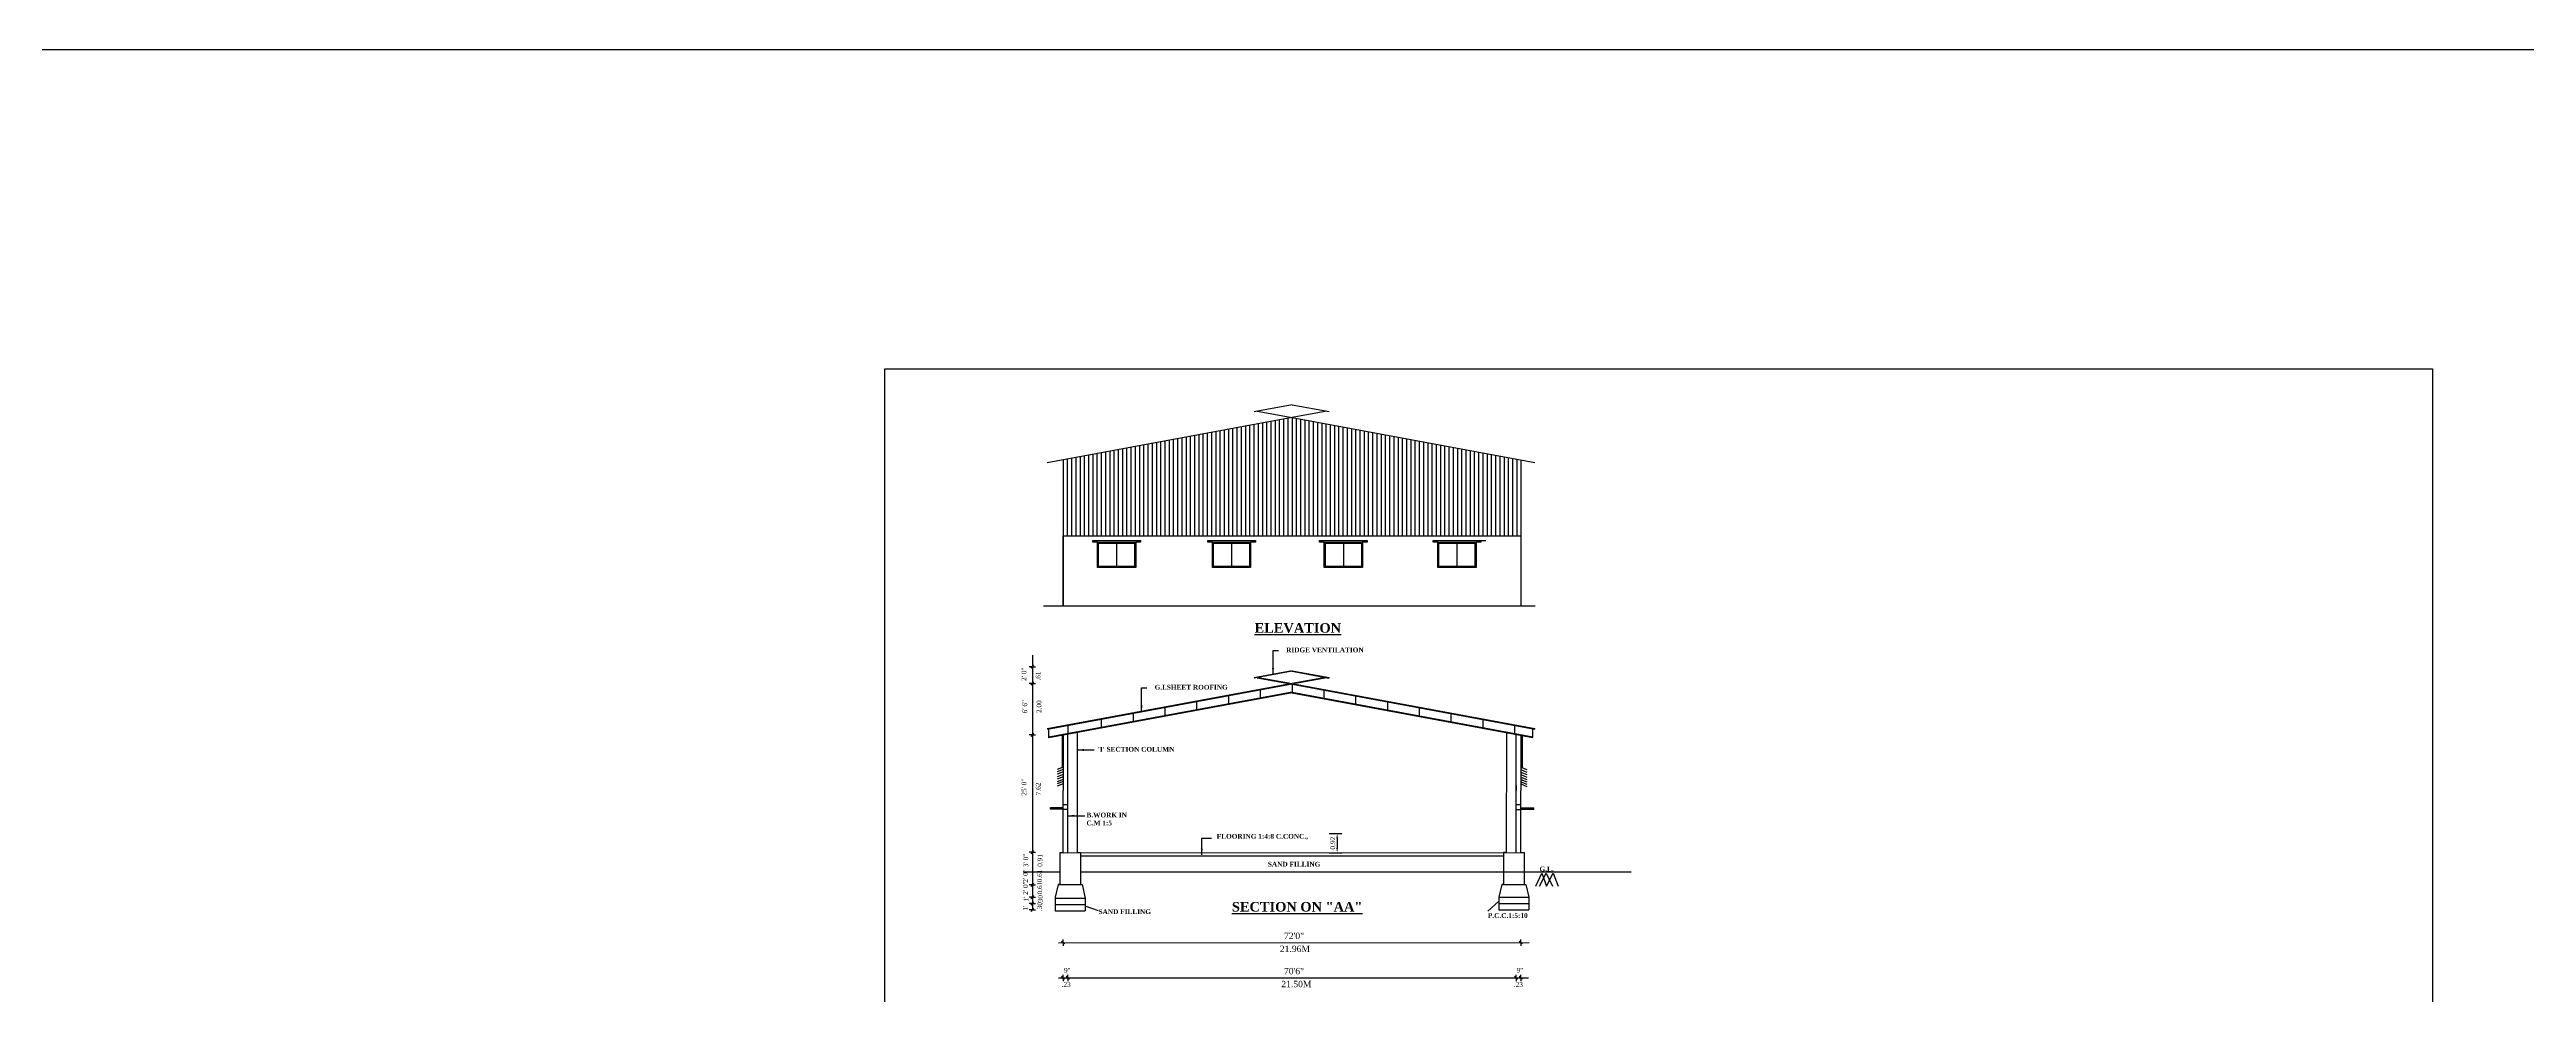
# Model space of a CAD drawing. Header units: metres. Extents: x -4258 to 185371, y -3317 to 113.
# Drawn here: x 4728 to 4846.7, y -555.1 to -509.8 of the extents above; entities that cross this region are included whole.
import ezdxf

# ---------------------------------------------------------------- set-up
doc = ezdxf.new("R2010")
doc.units = ezdxf.units.M
doc.header["$LTSCALE"] = 0.5
doc.header["$MEASUREMENT"] = 0
doc.styles.get("Standard").update_dxf_attribs({"font": 'times.ttf'})
doc.dimstyles.get("Standard").update_dxf_attribs({"dimtxt": 0.23, "dimasz": 0.23, "dimexe": 0.23, "dimexo": 0.23, "dimgap": 0.09, "dimtad": 1, "dimzin": 0, "dimdsep": 46, "dimtxsty": 'Standard', "dimcen": 0.09, "dimadec": 0, "dimazin": 0, "dimtfac": 1, "dimtofl": 0, "dimtmove": 0, "dimatfit": 3, "dimfxl": 0, "dimtolj": 1, "dimtzin": 0, "dimarcsym": 0})

# ---------------------------------------------------------------- blocks, each defined once
blk = doc.blocks.new('*D558')
at = {"color": 0, "linetype": 'ByBlock', "lineweight": -2}
for p, q in [((4789.32, -547.38), (4789.94, -547.38)), ((4789.71, -547.61), (4789.71, -548.07)), ((4789.32, -548.3), (4789.94, -548.3))]:
    blk.add_line(p, q, dxfattribs=at)
for points in [[(4789.67, -547.61), (4789.75, -547.61), (4789.71, -547.38)], [(4789.67, -548.07), (4789.75, -548.07), (4789.71, -548.3)]]:
    blk.add_solid(points, dxfattribs=at)
at = {"layer": 'Defpoints', "color": 0, "linetype": 'ByBlock', "lineweight": -2}
for p in [(4789.09, -547.38), (4789.09, -548.3), (4789.71, -548.3)]:
    blk.add_point(p, dxfattribs=at)
at = {"color": 0, "linetype": 'ByBlock', "insert": (4789.5, -547.84), "char_height": 0.23, "attachment_point": 5, "rotation": 90}
blk.add_mtext('\\A1;0.92', dxfattribs=at)

msp = doc.modelspace()

# ---------------------------------------------------------------- linework, layer by layer
at = {"color": 0, "linetype": 'ByBlock'}
for p, q in [((4787.54502, -526.81026), (4785.72548, -527.1473)), ((4785.87136, -527.12063), (4787.54495, -527.43065)), ((4785.87143, -527.12027), (4787.54495, -527.43065)), ((4789.21855, -527.12063), (4787.54495, -527.43065)), ((4787.54502, -526.81026), (4789.31981, -527.13941)), ((4787.54495, -527.43065), (4775.80691, -529.60497)), ((4781.24162, -528.59968), (4781.24162, -533.09828)), ((4781.44495, -528.56197), (4781.44495, -533.09828)), ((4781.64828, -528.52426), (4781.64828, -533.09828)), ((4781.85162, -528.48655), (4781.85162, -533.09828)), ((4781.85162, -528.48655), (4781.85162, -533.09828)), ((4782.05495, -528.44884), (4782.05495, -533.09828)), ((4782.25828, -528.41113), (4782.25828, -533.09828)), ((4782.46162, -528.37342), (4782.46162, -533.09828)), ((4782.66495, -528.33571), (4782.66495, -533.09828)), ((4782.86828, -528.298), (4782.86828, -533.09828)), ((4783.07162, -528.26029), (4783.07162, -533.09828)), ((4783.27495, -528.22257), (4783.27495, -533.09828)), ((4783.47828, -528.18486), (4783.47828, -533.09828)), ((4783.68162, -528.14715), (4783.68162, -533.09828)), ((4783.88495, -528.10944), (4783.88495, -533.09828)), ((4784.08828, -528.07173), (4784.08828, -533.09828)), ((4784.29162, -528.03402), (4784.29162, -533.09828)), ((4784.49495, -527.99631), (4784.49495, -533.09828)), ((4784.69828, -527.9586), (4784.69828, -533.09828)), ((4784.90162, -527.92089), (4784.90162, -533.09828)), ((4785.10495, -527.88318), (4785.10495, -533.09828)), ((4785.30828, -527.84547), (4785.30828, -533.09828)), ((4785.51162, -527.80775), (4785.51162, -533.09828)), ((4785.71495, -527.77004), (4785.71495, -533.09828)), ((4785.91828, -527.73233), (4785.91828, -533.09828)), ((4786.12162, -527.69462), (4786.12162, -533.09828)), ((4786.32495, -527.65691), (4786.32495, -533.09828)), ((4786.52828, -527.6192), (4786.52828, -533.09828)), ((4786.73162, -527.58149), (4786.73162, -533.09828)), ((4786.93495, -527.54378), (4786.93495, -533.09828)), ((4787.13828, -527.50607), (4787.13828, -533.09828)), ((4787.34162, -527.46836), (4787.34162, -533.09828)), ((4787.54495, -527.43065), (4799.18428, -529.58931)), ((4787.54495, -527.43065), (4787.54495, -533.09828)), ((4787.54495, -527.43065), (4787.54495, -533.09828)), ((4787.74828, -527.46836), (4787.74828, -533.09828)), ((4787.95162, -527.50607), (4787.95162, -533.09828)), ((4788.15495, -527.54378), (4788.15495, -533.09828)), ((4788.35828, -527.58149), (4788.35828, -533.09828)), ((4788.56162, -527.6192), (4788.56162, -533.09828)), ((4788.76495, -527.65691), (4788.76495, -533.09828)), ((4788.96828, -527.69462), (4788.96828, -533.09828)), ((4789.17162, -527.73233), (4789.17162, -533.09828)), ((4789.37495, -527.77004), (4789.37495, -533.09828)), ((4789.57828, -527.80775), (4789.57828, -533.09828)), ((4789.78162, -527.84547), (4789.78162, -533.09828)), ((4789.98495, -527.88318), (4789.98495, -533.09828)), ((4790.18828, -527.92089), (4790.18828, -533.09828)), ((4790.39162, -527.9586), (4790.39162, -533.09828)), ((4790.59495, -527.99631), (4790.59495, -533.09828)), ((4790.79828, -528.03402), (4790.79828, -533.09828)), ((4791.00162, -528.07173), (4791.00162, -533.09828)), ((4791.20495, -528.10944), (4791.20495, -533.09828)), ((4791.40828, -528.14715), (4791.40828, -533.09828)), ((4791.61162, -528.18486), (4791.61162, -533.09828)), ((4791.81495, -528.22257), (4791.81495, -533.09828)), ((4792.01828, -528.26029), (4792.01828, -533.09828)), ((4792.22162, -528.298), (4792.22162, -533.09828)), ((4792.42495, -528.33571), (4792.42495, -533.09828)), ((4792.62828, -528.37342), (4792.62828, -533.09828)), ((4792.83162, -528.41113), (4792.83162, -533.09828)), ((4793.03495, -528.44884), (4793.03495, -533.09828)), ((4793.23828, -528.48655), (4793.23828, -533.09828)), ((4793.23828, -528.48655), (4793.23828, -533.09828)), ((4793.44162, -528.52426), (4793.44162, -533.09828)), ((4793.64495, -528.56197), (4793.64495, -533.09828)), ((4793.84828, -528.59968), (4793.84828, -533.09828)), ((4776.56502, -529.46454), (4776.56502, -536.45328)), ((4776.76828, -529.42689), (4776.76828, -533.09828)), ((4776.97162, -529.39161), (4776.97162, -533.09828)), ((4777.17495, -529.3539), (4777.17495, -533.09828)), ((4777.37828, -529.31619), (4777.37828, -533.09828)), ((4777.58162, -529.27848), (4777.58162, -533.09828)), ((4777.78495, -529.24077), (4777.78495, -533.09828)), ((4777.98828, -529.20306), (4777.98828, -533.09828)), ((4778.19162, -529.16535), (4778.19162, -533.09828)), ((4778.39495, -529.12764), (4778.39495, -533.09828)), ((4778.59828, -529.08992), (4778.59828, -533.09828)), ((4778.80162, -529.05221), (4778.80162, -533.09828)), ((4779.00495, -529.0145), (4779.00495, -533.09828)), ((4779.20828, -528.97679), (4779.20828, -533.09828)), ((4779.41162, -528.93908), (4779.41162, -533.09828)), ((4779.61495, -528.90137), (4779.61495, -533.09828)), ((4779.81828, -528.86366), (4779.81828, -533.09828)), ((4780.02162, -528.82595), (4780.02162, -533.09828)), ((4780.22495, -528.78824), (4780.22495, -533.09828)), ((4780.42828, -528.75053), (4780.42828, -533.09828)), ((4780.63162, -528.71282), (4780.63162, -533.09828)), ((4780.83495, -528.67511), (4780.83495, -533.09828)), ((4781.03828, -528.63739), (4781.03828, -533.09828)), ((4794.05162, -528.63739), (4794.05162, -533.09828)), ((4794.25495, -528.67511), (4794.25495, -533.09828)), ((4794.45828, -528.71282), (4794.45828, -533.09828)), ((4794.66162, -528.75053), (4794.66162, -533.09828)), ((4794.86495, -528.78824), (4794.86495, -533.09828)), ((4795.06828, -528.82595), (4795.06828, -533.09828)), ((4795.27162, -528.86366), (4795.27162, -533.09828)), ((4795.47495, -528.90137), (4795.47495, -533.09828)), ((4795.67828, -528.93908), (4795.67828, -533.09828)), ((4795.88162, -528.97679), (4795.88162, -533.09828)), ((4796.08495, -529.0145), (4796.08495, -533.09828)), ((4796.28828, -529.05221), (4796.28828, -533.09828)), ((4796.49162, -529.08992), (4796.49162, -533.09828)), ((4796.69495, -529.12764), (4796.69495, -533.09828)), ((4796.89828, -529.16535), (4796.89828, -533.09828)), ((4797.10162, -529.20306), (4797.10162, -533.09828)), ((4797.30495, -529.24077), (4797.30495, -533.09828)), ((4797.50828, -529.27848), (4797.50828, -533.09828)), ((4797.71162, -529.31619), (4797.71162, -533.09828)), ((4797.91495, -529.3539), (4797.91495, -533.09828)), ((4798.11828, -529.39161), (4798.11828, -533.09828)), ((4798.32162, -529.42932), (4798.32162, -533.09828)), ((4798.52502, -529.46705), (4798.52502, -536.45328)), ((4776.56502, -536.45328), (4776.56502, -533.09828)), ((4776.56502, -533.09828), (4798.52502, -533.09828)), ((4777.98965, -533.40327), (4777.98965, -533.32702)), ((4777.98965, -533.32702), (4780.27715, -533.32702)), ((4780.27715, -533.32702), (4780.27715, -533.40327)), ((4783.5015, -533.40327), (4783.5015, -533.32702)), ((4783.5015, -533.32702), (4785.789, -533.32702)), ((4785.789, -533.32702), (4785.789, -533.40327)), ((4788.86575, -533.40327), (4788.86575, -533.32702)), ((4788.86575, -533.32702), (4791.15325, -533.32702)), ((4791.15325, -533.32702), (4791.15325, -533.40327)), ((4794.30987, -533.40327), (4794.30987, -533.32702)), ((4794.30987, -533.32702), (4796.59737, -533.32702)), ((4794.55908, -533.32702), (4796.84658, -533.32702)), ((4796.59737, -533.32702), (4796.59737, -533.40327)), ((4778.2184, -533.40327), (4777.98965, -533.40327)), ((4779.1334, -533.4541), (4779.1334, -534.57244)), ((4780.27715, -533.40327), (4780.0484, -533.40327)), ((4783.73025, -533.40327), (4783.5015, -533.40327)), ((4784.64525, -533.4541), (4784.64525, -534.57244)), ((4785.789, -533.40327), (4785.56025, -533.40327)), ((4789.0945, -533.40327), (4788.86575, -533.40327)), ((4790.0095, -533.4541), (4790.0095, -534.57244)), ((4791.15325, -533.40327), (4790.9245, -533.40327)), ((4794.53862, -533.40327), (4794.30987, -533.40327)), ((4795.45362, -533.4541), (4795.45362, -534.57244)), ((4796.59737, -533.40327), (4796.36862, -533.40327)), ((4775.62069, -536.45328), (4799.20228, -536.45328)), ((4775.09504, -538.82312), (4775.09504, -551.07078)), ((4786.63529, -539.46675), (4786.63529, -538.595)), ((4786.63529, -538.595), (4786.89432, -538.595)), ((4787.47526, -540.20065), (4775.80696, -542.36206)), ((4787.545, -540.21358), (4775.81159, -542.38705)), ((4780.33043, -541.25502), (4780.33043, -540.38328)), ((4780.33043, -540.38328), (4780.58946, -540.38328)), ((4787.54506, -539.56734), (4785.72553, -539.90439)), ((4785.72553, -539.90439), (4785.73016, -539.92938)), ((4787.54506, -539.59319), (4785.73016, -539.92938)), ((4785.87147, -539.9032), (4787.47526, -540.20065)), ((4785.9412, -539.89029), (4787.545, -540.18773)), ((4787.545, -540.21358), (4787.54495, -540.60133)), ((4789.14886, -539.89064), (4787.545, -540.18773)), ((4787.545, -540.21358), (4799.18433, -542.37225)), ((4787.545, -540.21358), (4787.54504, -540.60133)), ((4787.54506, -539.56734), (4789.31985, -539.8965)), ((4787.54506, -539.59319), (4789.31522, -539.92149)), ((4789.21859, -539.90357), (4787.61473, -540.20067)), ((4787.61473, -540.20067), (4799.18433, -542.3464)), ((4789.31985, -539.8965), (4789.31522, -539.92149)), ((4787.54495, -540.60133), (4775.88103, -542.76192)), ((4787.54958, -540.62632), (4775.88566, -542.78691)), ((4779.92243, -541.62557), (4779.92239, -542.01331)), ((4781.44453, -541.34362), (4781.44449, -541.73136)), ((4782.97201, -541.06067), (4782.97196, -541.44841)), ((4784.49376, -540.77878), (4784.49372, -541.16653)), ((4786.02239, -540.49563), (4786.02234, -540.88337)), ((4787.54032, -540.62632), (4799.09333, -542.76975)), ((4787.54495, -540.60133), (4799.0933, -542.74312)), ((4789.0676, -540.49563), (4789.06765, -540.88337)), ((4790.59623, -540.77878), (4790.59627, -541.16653)), ((4792.11798, -541.06067), (4792.11803, -541.44841)), ((4793.64546, -541.34362), (4793.6455, -541.73136)), ((4795.16756, -541.62557), (4795.1676, -542.01331)), ((4775.88566, -542.78691), (4775.88566, -542.37333)), ((4776.51418, -542.67048), (4776.51418, -544.19021)), ((4776.56502, -542.66107), (4776.56502, -545.29755)), ((4776.79376, -548.29537), (4776.79263, -542.61891)), ((4776.79841, -542.20425), (4776.79837, -542.59199)), ((4777.25126, -548.29536), (4777.25011, -542.53416)), ((4778.39306, -541.90886), (4778.39301, -542.29661)), ((4796.69693, -541.90886), (4796.69698, -542.29661)), ((4797.83878, -548.29521), (4797.8397, -542.53717)), ((4798.21846, -542.19071), (4798.2185, -542.57845)), ((4798.29628, -548.29512), (4798.29719, -542.62205)), ((4798.52502, -542.6636), (4798.52502, -545.07753)), ((4798.57585, -542.67303), (4798.57585, -544.19877)), ((4799.09333, -542.76975), (4799.0928, -542.35528)), ((4799.18433, -542.37225), (4799.18433, -542.3464)), ((4776.56502, -544.19021), (4776.27913, -544.30559)), ((4776.56502, -544.30253), (4776.27913, -544.41791)), ((4776.56502, -544.41878), (4776.27913, -544.53416)), ((4776.56502, -544.54493), (4776.27913, -544.66031)), ((4776.56502, -544.66147), (4776.27913, -544.77684)), ((4776.56502, -544.77816), (4776.27913, -544.89354)), ((4776.56502, -544.88246), (4776.27913, -544.99784)), ((4776.56502, -544.99272), (4776.27913, -545.1081)), ((4776.56502, -544.19021), (4776.51418, -544.19021)), ((4798.29627, -545.07753), (4798.29627, -545.30628)), ((4798.52502, -544.19877), (4798.57585, -544.19877)), ((4798.52502, -544.19877), (4798.80075, -544.31415)), ((4798.52502, -544.31109), (4798.80075, -544.42647)), ((4798.52502, -544.43326), (4798.80075, -544.54864)), ((4798.52502, -544.5535), (4798.80075, -544.66887)), ((4798.52502, -544.67003), (4798.80075, -544.78541)), ((4798.52502, -544.78672), (4798.80075, -544.9021)), ((4798.52502, -544.89103), (4798.80075, -545.0064)), ((4798.52502, -545.00128), (4798.80075, -545.11666)), ((4798.52502, -545.07753), (4798.52502, -545.30628)), ((4775.9554, -546.21254), (4775.9554, -546.13629)), ((4775.9554, -546.13629), (4776.5654, -546.13629)), ((4776.5654, -546.21254), (4775.9554, -546.21254)), ((4776.56502, -548.29537), (4776.56502, -545.29755)), ((4776.5654, -545.98379), (4776.79415, -545.98379)), ((4776.5654, -546.21254), (4776.79415, -546.21254)), ((4798.29627, -548.29512), (4798.29627, -545.30628)), ((4798.2965, -545.99237), (4798.52525, -545.99237)), ((4798.2965, -546.22112), (4798.52525, -546.22112)), ((4798.52502, -548.29512), (4798.52502, -545.30628)), ((4798.52525, -546.14487), (4799.13525, -546.14487)), ((4799.13525, -546.22112), (4798.52525, -546.22112)), ((4799.13525, -546.22112), (4799.13525, -546.14487)), ((4783.21839, -547.60679), (4783.69106, -547.60679)), ((4776.56502, -548.29537), (4776.41252, -548.29537)), ((4776.41252, -548.29537), (4776.41252, -549.82037)), ((4776.56502, -548.29537), (4798.52502, -548.29512)), ((4777.25127, -548.29528), (4777.40377, -548.29528)), ((4777.40377, -548.29528), (4777.40377, -549.82037)), ((4777.40377, -548.44786), (4797.68628, -548.44771)), ((4797.83878, -548.29521), (4797.68628, -548.29521)), ((4797.68628, -548.29521), (4797.68628, -549.82028)), ((4797.83878, -548.29521), (4797.68628, -548.29521)), ((4798.52503, -548.29512), (4798.67753, -548.29512)), ((4798.52503, -548.29528), (4798.67753, -548.29528)), ((4798.67753, -548.29528), (4798.67753, -549.82028)), ((4774.64623, -549.21037), (4776.41252, -549.21037)), ((4776.33627, -549.82037), (4776.18377, -550.43037)), ((4776.33627, -549.82037), (4777.48002, -549.82037)), ((4776.41252, -549.82037), (4776.33627, -549.82037)), ((4776.33627, -549.82037), (4777.40377, -549.82037)), ((4776.41252, -549.82037), (4777.40377, -549.82037)), ((4777.40377, -549.21037), (4800.45146, -549.21037)), ((4777.40377, -549.82037), (4777.48002, -549.82037)), ((4777.48002, -549.82037), (4777.63252, -550.48255)), ((4797.61003, -549.82021), (4797.45753, -550.43021)), ((4797.61001, -549.82028), (4798.75379, -549.82028)), ((4797.68628, -549.82021), (4797.61003, -549.82021)), ((4797.61003, -549.82021), (4798.67753, -549.82021)), ((4797.68628, -549.82021), (4798.67753, -549.82021)), ((4798.67753, -549.82021), (4798.75378, -549.82021)), ((4798.75378, -549.82021), (4798.90628, -550.43021)), ((4800.45146, -549.21037), (4803.81063, -549.21037)), ((4776.18377, -550.43037), (4776.18377, -551.09255)), ((4776.18377, -550.48255), (4777.63252, -550.48255)), ((4776.18377, -550.78755), (4777.63252, -550.78755)), ((4776.18377, -551.09255), (4777.63252, -551.09255)), ((4777.60643, -550.84792), (4778.25175, -551.06125)), ((4777.63252, -550.48255), (4777.63252, -551.09255)), ((4797.45753, -550.43021), (4797.45753, -551.04021)), ((4797.45753, -550.43028), (4798.90628, -550.43028)), ((4797.45753, -550.73528), (4798.90628, -550.73528)), ((4797.45753, -551.04021), (4798.90628, -551.04021)), ((4798.90628, -550.43021), (4798.90628, -551.04021)), ((4776.34693, -552.61206), (4798.92212, -552.61079)), ((4776.34693, -554.29929), (4798.89181, -554.29929))]:
    msp.add_line(p, q, dxfattribs=at)
at = {"color": 0}
for p, q in [((4775.03314, -539.45426), (4775.15858, -539.29423)), ((4775.09421, -540.18879), (4774.94171, -540.18879)), ((4775.09504, -539.3753), (4774.94254, -539.3753)), ((4775.03232, -540.26775), (4775.15776, -540.10772)), ((4775.09504, -540.18879), (4775.24754, -540.18879)), ((4775.09586, -539.3753), (4775.24836, -539.3753)), ((4775.09504, -542.63814), (4774.94254, -542.63814)), ((4775.03314, -542.7171), (4775.15858, -542.55707)), ((4775.09504, -542.63814), (4775.24754, -542.63814)), ((4775.09421, -548.27307), (4774.94171, -548.27307)), ((4775.03232, -548.35204), (4775.15776, -548.19201)), ((4775.09421, -548.27307), (4775.24671, -548.27307)), ((4775.09504, -549.84381), (4774.94254, -549.84381)), ((4775.03314, -549.92277), (4775.15858, -549.76274)), ((4775.09504, -549.84381), (4775.24754, -549.84381)), ((4775.09504, -550.42351), (4774.94254, -550.42351)), ((4775.09504, -550.73537), (4774.94254, -550.73537)), ((4775.09504, -551.04037), (4774.94254, -551.04037)), ((4775.03314, -550.50247), (4775.15858, -550.34244)), ((4775.03314, -550.81433), (4775.15858, -550.6543)), ((4775.03314, -551.11933), (4775.15858, -550.9593)), ((4775.09504, -550.42351), (4775.24754, -550.42351)), ((4775.09504, -550.73537), (4775.24754, -550.73537)), ((4775.09504, -551.04037), (4775.24754, -551.04037)), ((4797.44932, -550.63069), (4796.93797, -551.09967)), ((4776.64503, -552.67478), (4776.485, -552.54934)), ((4776.64503, -552.67478), (4776.485, -552.54934)), ((4776.56502, -552.61206), (4776.56502, -552.45956)), ((4776.56502, -552.61206), (4776.56502, -552.45956)), ((4776.56502, -552.61206), (4776.56502, -552.76456)), ((4776.56502, -552.61206), (4776.56502, -552.76456)), ((4798.60503, -552.67478), (4798.445, -552.54934)), ((4798.60503, -552.67478), (4798.445, -552.54934)), ((4798.52502, -552.61206), (4798.52502, -552.45956)), ((4798.52502, -552.61206), (4798.52502, -552.45956)), ((4798.52502, -552.61206), (4798.52502, -552.76456)), ((4798.52502, -552.61206), (4798.52502, -552.76456)), ((4776.64503, -554.36201), (4776.485, -554.23656)), ((4776.64503, -554.36201), (4776.485, -554.23656)), ((4776.56502, -554.29929), (4776.56502, -554.14679)), ((4776.56502, -554.29929), (4776.56502, -554.14679)), ((4776.56502, -554.29929), (4776.56502, -554.45179)), ((4776.56502, -554.29929), (4776.56502, -554.45179)), ((4776.87567, -554.36201), (4776.71564, -554.23656)), ((4776.87567, -554.36201), (4776.71564, -554.23656)), ((4776.79566, -554.29929), (4776.79566, -554.14679)), ((4776.79566, -554.29929), (4776.79566, -554.14679)), ((4776.79566, -554.29929), (4776.79566, -554.45179)), ((4776.79566, -554.29929), (4776.79566, -554.45179)), ((4798.37628, -554.36201), (4798.21625, -554.23656)), ((4798.37628, -554.36201), (4798.21625, -554.23656)), ((4798.29627, -554.29929), (4798.29627, -554.14679)), ((4798.29627, -554.29929), (4798.29627, -554.14679)), ((4798.29627, -554.29929), (4798.29627, -554.45179)), ((4798.29627, -554.29929), (4798.29627, -554.45179)), ((4798.60503, -554.36201), (4798.445, -554.23656)), ((4798.60503, -554.36201), (4798.445, -554.23656)), ((4798.52502, -554.29929), (4798.52502, -554.14679)), ((4798.52502, -554.29929), (4798.52502, -554.14679)), ((4798.52502, -554.29929), (4798.52502, -554.45179)), ((4798.52502, -554.29929), (4798.52502, -554.45179))]:
    msp.add_line(p, q, dxfattribs=at)
at = {"color": 7}
for p, q in [((4799.24374, -549.90512), (4799.52057, -549.27128)), ((4799.4133, -549.90512), (4799.73591, -549.27128)), ((4799.52057, -549.27128), (4799.75333, -549.90512)), ((4799.73591, -549.27128), (4800.03504, -549.90512)), ((4799.75333, -549.90512), (4800.06408, -549.27128)), ((4800.06408, -549.27128), (4800.31384, -549.90512))]:
    msp.add_line(p, q, dxfattribs=at)
at = {"linetype": 'ByBlock'}
msp.add_lwpolyline([(4490.72084, -509.77527), (5188.52751, -509.77527), (5188.52751, -740.30062), (4490.72084, -740.30062)], close=True, dxfattribs=at)
at = {"color": 0, "linetype": 'ByBlock'}
for points in [[(4768.01488, -525.08178), (4842.244, -525.08178), (4842.244, -643.10505), (4768.01488, -643.10505)], [(4778.2184, -533.40327), (4780.0484, -533.40327), (4780.0484, -534.62327), (4778.2184, -534.62327)], [(4778.26923, -533.4541), (4779.99757, -533.4541), (4779.99757, -534.57244), (4778.26923, -534.57244)], [(4783.73025, -533.40327), (4785.56025, -533.40327), (4785.56025, -534.62327), (4783.73025, -534.62327)], [(4783.78109, -533.4541), (4785.50942, -533.4541), (4785.50942, -534.57244), (4783.78109, -534.57244)], [(4789.0945, -533.40327), (4790.9245, -533.40327), (4790.9245, -534.62327), (4789.0945, -534.62327)], [(4789.14533, -533.4541), (4790.87366, -533.4541), (4790.87366, -534.57244), (4789.14533, -534.57244)], [(4794.53862, -533.40327), (4796.36862, -533.40327), (4796.36862, -534.62327), (4794.53862, -534.62327)], [(4794.58946, -533.4541), (4796.31779, -533.4541), (4796.31779, -534.57244), (4794.58946, -534.57244)]]:
    msp.add_lwpolyline(points, close=True, dxfattribs=at)

# ---------------------------------------------------------------- texts
at = {"color": 7, "attachment_point": 1}
for s, insert, char_height, width in [('\\A1;{\\fTimes New Roman|b1|i0|c0|p18;\\LELEVATION}', (4785.75004, -537.28712), 0.4575, 9.2638678), ("{\\fTimes New Roman|b1|i0|c0|p18; 'I' SECTION COLUMN}", (4778.14517, -543.22045), 0.22875, 5.1935257), ('{\\fTimes New Roman|b1|i0|c0|p18;B.WORK IN \\PC.M 1:5 }', (4777.68866, -546.3762), 0.22875, 5.1935257), ('{\\fTimes New Roman|b1|i0|c0|p18;FLOORING 1:4:8 C.CONC.,}', (4783.93571, -547.39685), 0.22875, 5.1935257), ('{\\fTimes New Roman|b1|i0|c0|p18;SAND FILLING}', (4786.38687, -548.73438), 0.22875, 4.1329568), ('{\\fTimes New Roman|b1|i0|c0|p18;G.L.}', (4799.41462, -548.96224), 0.22875, 4.1329568), ('{\\fTimes New Roman|b1|i0|c0|p18;SAND FILLING}', (4778.26762, -551.01325), 0.22875, 4.1329568), ('\\A1;{\\fTimes New Roman|b1|i0|c0|p18;\\LSECTION ON "AA"}', (4784.66165, -550.66247), 0.4575, 9.2638678), ('{\\fTimes New Roman|b1|i0|c0|p18;P.C.C.1:5:10}', (4796.93797, -551.19721), 0.22875, 4.1329568)]:
    msp.add_mtext(s, dxfattribs=dict(at, insert=insert, char_height=char_height, width=width))
at = {"color": 0, "attachment_point": 1}
for s, insert, char_height, width in [('{\\fTimes New Roman|b1|i0|c0|p18;RIDGE VENTILATION  }', (4787.26216, -538.45726), 0.22875, 7.6703991), ('{\\fTimes New Roman|b1|i0|c0|p18;G.I.SHEET ROOFING }', (4780.95729, -540.24553), 0.22875, 4.1329568), ('\\A1;72\'0"', (4787.16077, -552.13435), 0.305, 4.1329568), ('\\A1;21.96M', (4786.9598, -552.75488), 0.305, 4.1329568), ('\\A1;.23', (4776.49538, -554.50282), 0.22875, 4.1329568), ('\\A1;9"', (4776.6071, -553.82171), 0.22875, 4.1329568), ('\\A1;21.50M', (4787.03106, -554.44211), 0.305, 4.1329568), ('\\A1; 70\'6"', (4787.04411, -553.82157), 0.305, 4.1329568), ('\\A1;.23', (4798.18455, -554.50202), 0.22875, 4.1329568), ('\\A1;9"', (4798.31436, -553.82091), 0.22875, 4.1329568)]:
    msp.add_mtext(s, dxfattribs=dict(at, insert=insert, char_height=char_height, width=width))
at = {"color": 0, "char_height": 0.22875, "width": 4.1329568, "attachment_point": 1, "rotation": 90}
for s, insert in [('\\A1; 2\' 0"', (4774.5743, -540.14696)), ('\\A1;.61', (4775.25541, -540.04177)), ('\\A1; 6\' 6"', (4774.61467, -541.70098)), ('\\A1;2.00', (4775.29578, -541.59578)), ('\\A1; 25\' 0"', (4774.57938, -545.64984)), ('\\A1;7.62', (4775.26049, -545.54465)), ('\\A1; 3\' 0"', (4774.66265, -549.0788)), ('\\A1;0.91', (4775.34376, -548.97361)), ('\\A1; 2\' 0"', (4774.64787, -549.82426)), ('\\A1; 2\' 0"', (4774.65019, -550.40447)), ('\\A1;0.61', (4775.32898, -549.71906)), ('\\A1;0.61', (4775.3313, -550.29928)), ("\\A1; 1' ", (4774.63996, -551.15793)), ("\\A1;  1'", (4774.67161, -550.82019)), ('\\A1;.30', (4775.32505, -551.10363)), ('\\A1;.30', (4775.35669, -550.76589))]:
    msp.add_mtext(s, dxfattribs=dict(at, insert=insert))

# ---------------------------------------------------------------- dimensions: what is measured, and where the dimension line sits
at = {"color": 0, "linetype": 'ByBlock'}
dim = msp.add_linear_dim(base=(4789.70953, -548.29523), p1=(4789.09455, -547.38022), p2=(4789.09456, -548.29523), angle=90, dimstyle='Standard', override={"dimfxl": 1.25, "dimarcsym": 1}, dxfattribs=at)
dim.commit()
dim.dimension.update_dxf_attribs({"geometry": '*D558', "text_midpoint": (4789.5022, -547.83772)})

# ---------------------------------------------------------------- leaders
at = {"color": 0}
for points in [[(4786.63529, -539.73587), (4786.63529, -538.91501)], [(4780.33043, -541.52414), (4780.33043, -540.70328)]]:
    msp.add_leader(points, dimstyle='Standard', override={"dimasz": 0.3, "dimgap": 0.09, "dimtad": 0}, dxfattribs=at)
at = {"color": 7}
for points in [[(4777.26233, -543.36964), (4778.05819, -543.36964)], [(4776.80581, -546.5254), (4777.60168, -546.5254)], [(4783.21839, -548.40266), (4783.21839, -547.60679)]]:
    msp.add_leader(points, dimstyle='Standard', override={"dimasz": 0.3, "dimgap": 0.09, "dimtad": 0}, dxfattribs=at)

doc.saveas('drawing.dxf')
